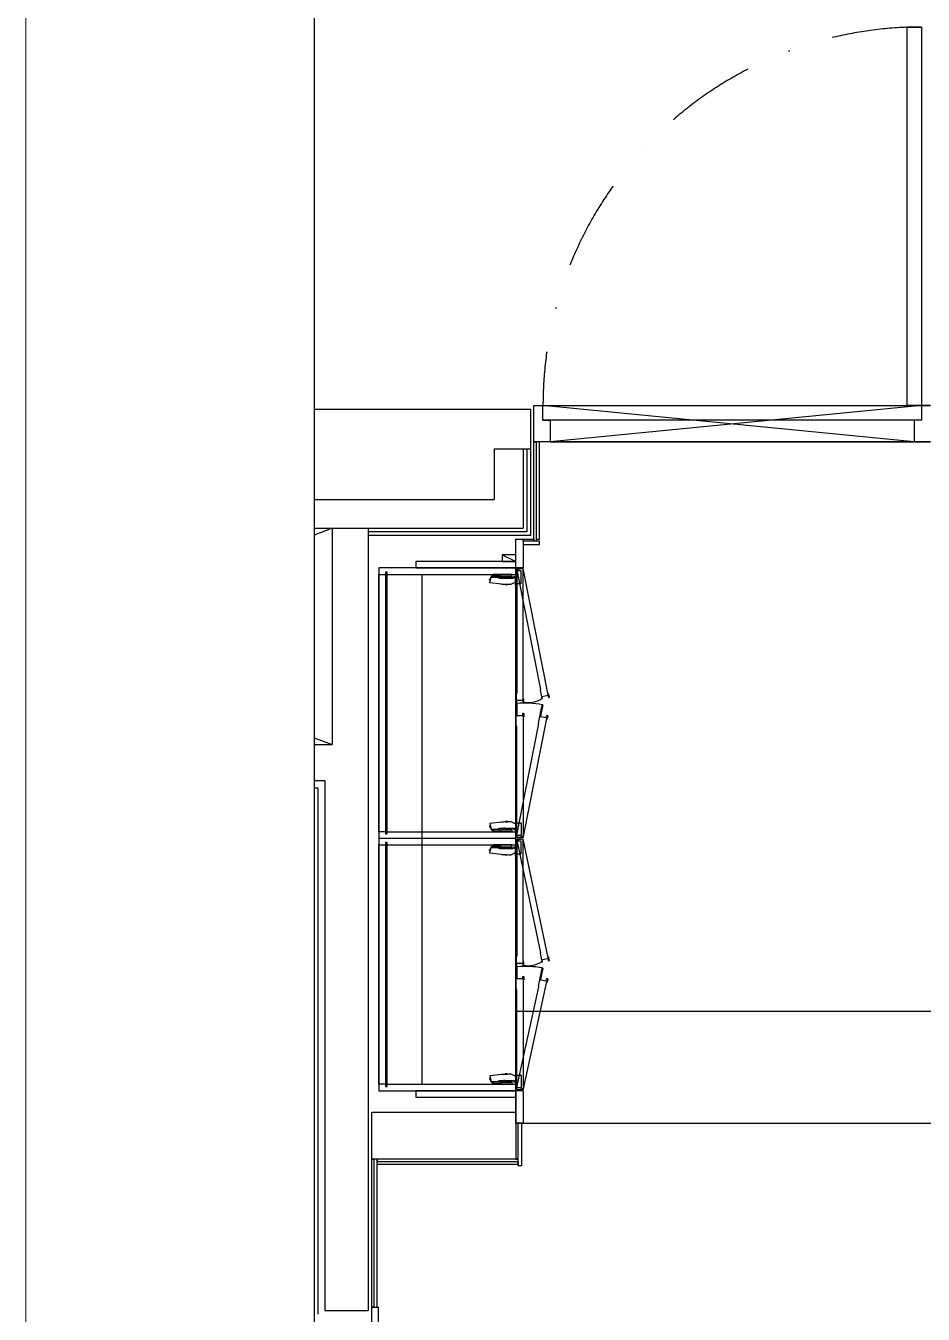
# Model space of a CAD drawing. Header units: millimetres. Extents: x -33000 to 294000, y 0 to 42408.
# Drawn here: x 6215 to 8705, y 2719 to 6293 of the extents above; entities that cross this region are included whole.
import ezdxf

# ---------------------------------------------------------------- set-up
doc = ezdxf.new("R2010")
doc.units = ezdxf.units.MM
doc.header["$LTSCALE"] = 50
doc.linetypes.add('DASHDOTX2', pattern=[2, 1, -0.5, 0, -0.5])
doc.layers.add('arch', color=8, linetype='Continuous')

msp = doc.modelspace()

# ---------------------------------------------------------------- linework, layer by layer
at = {"layer": 'arch', "linetype": 'ByBlock', "lineweight": 5}
msp.add_line((6215, 9619.2), (6215, 909.2), dxfattribs=at)
at = {"layer": 'arch', "ltscale": 25}
msp.add_line((7015, 8019.2), (7015, 1509.2), dxfattribs=at)
at = {"layer": 'arch', "linetype": 'Continuous', "ltscale": 4}
for p, q in [((8660, 6289.2), (8700, 6289.2)), ((8660, 5239.2), (8660, 6289.2)), ((8700, 6289.2), (8700, 5239.2)), ((7625, 5239.2), (7650, 5239.2)), ((7625, 5139.2), (7625, 5239.2)), ((7625, 5239.2), (8725, 5239.2)), ((7650, 5199.2), (7650, 5239.2)), ((8700, 5239.2), (8660, 5239.2)), ((8725, 5239.2), (8700, 5239.2)), ((8700, 5239.2), (8700, 5199.2)), ((7650, 5199.2), (7670, 5199.2)), ((8700, 5199.2), (7650, 5199.2)), ((7670, 5199.2), (7670, 5139.2)), ((8700, 5199.2), (8680, 5199.2)), ((8680, 5199.2), (8680, 5139.2)), ((7670, 5139.2), (7625, 5139.2)), ((8725, 5139.2), (7625, 5139.2)), ((8680, 5139.2), (8725, 5139.2))]:
    msp.add_line(p, q, dxfattribs=at)
at = {"layer": 'arch'}
for p, q in [((7015, 5229.2), (7615, 5229.2)), ((7615, 5229.2), (7615, 5119.2)), ((7650, 5239.2), (8700, 5239.2)), ((8680, 5139.2), (7650, 5239.2)), ((8700, 5239.2), (7670, 5139.2)), ((7515, 5119.2), (7615, 5119.2)), ((7515, 5119.2), (7515, 4979.2)), ((7595, 5119.2), (7595, 4899.2)), ((7605, 5119.2), (7605, 4889.2)), ((7615, 5119.2), (7615, 4879.2)), ((7625, 5139.2), (7631, 5139.2)), ((7625, 4863.2), (7625, 5139.2)), ((7631, 5139.2), (7631, 4863.2)), ((7640, 5139.2), (7631, 5139.2)), ((7631, 5139.2), (7631, 4869.2)), ((7640, 4869.2), (7640, 5139.2)), ((7670, 5139.2), (8680, 5139.2)), ((7015, 4979.2), (7515, 4979.2)), ((7015, 4899.2), (7595, 4899.2)), ((7065, 4899.2), (7015, 4880.3)), ((7605, 4889.2), (7165, 4889.2)), ((7615, 4879.2), (7165, 4879.2)), ((7575, 4789.2), (7575, 4869.2)), ((7575, 4869.2), (7595, 4869.2)), ((7595, 4863.2), (7595, 4869.2)), ((7595, 4869.2), (7625, 4869.2)), ((7595, 4869.2), (7595, 4789.2)), ((7625, 4863.2), (7595, 4863.2)), ((7595, 4863.2), (7595, 4854.2)), ((7640, 4863.2), (7595, 4863.2)), ((7625, 4869.2), (7625, 4863.2)), ((7631, 4863.2), (7625, 4863.2)), ((7631, 4869.2), (7640, 4869.2)), ((7640, 4854.2), (7640, 4863.2)), ((7537, 4825.2), (7537, 4807.2)), ((7575, 4825.2), (7537, 4825.2)), ((7537, 4825.2), (7575, 4807.2)), ((7575, 4807.2), (7575, 4825.2)), ((7595, 4854.2), (7640, 4854.2)), ((7195, 4789.2), (7195, 4771.2)), ((7575, 4789.2), (7195, 4789.2)), ((7195, 4789.2), (7195, 4039.2)), ((7575, 4807.2), (7297, 4807.2)), ((7297, 4807.2), (7297, 4789.2)), ((7297, 4789.2), (7575, 4789.2)), ((7537, 4807.2), (7575, 4807.2)), ((7575, 4789.2), (7575, 4807.2)), ((7595, 4789.2), (7575, 4789.2)), ((7575, 4039.2), (7575, 4789.2)), ((7195, 4771.2), (7213.5, 4771.2)), ((7195, 4057.2), (7195, 4771.2)), ((7213.5, 4777.2), (7213.5, 4051.2)), ((7218, 4777.2), (7213.5, 4777.2)), ((7218, 4051.2), (7218, 4777.2)), ((7218, 4771.2), (7575, 4771.2)), ((7315, 3357.2), (7315, 4771.2)), ((7595, 4787.2), (7577, 4787.2)), ((7577, 4787.2), (7577, 4442)), ((7595, 4787.2), (7577.4, 4783.6)), ((7577.4, 4783.6), (7643.2, 4451.5)), ((7595, 4424), (7595, 4787.2)), ((7664.4, 4437.5), (7595, 4787.2)), ((7575.5, 4441), (7575.5, 4417.5)), ((7577, 4442), (7576.5, 4442)), ((7641.9, 4450.2), (7646.7, 4427.2)), ((7643.2, 4451.5), (7642.7, 4451.4)), ((7648.6, 4427.6), (7647.7, 4432)), ((7648.1, 4432.6), (7663.8, 4435.8)), ((7663.8, 4435.8), (7664.9, 4430.4)), ((7665.4, 4437.7), (7664.4, 4437.5)), ((7665.2, 4438.7), (7665.4, 4437.7)), ((7667.8, 4431), (7666.2, 4438.9)), ((7575.5, 4351), (7575.5, 4412.5)), ((7576, 4417), (7577, 4417)), ((7576, 4413), (7577, 4413)), ((7577.5, 4417.5), (7577.5, 4422)), ((7577.5, 4412.5), (7577.5, 4380.5)), ((7578, 4422.5), (7594, 4422.5)), ((7594, 4422.5), (7594, 4417)), ((7594.5, 4416.5), (7596.5, 4416.5)), ((7596, 4424), (7595, 4424)), ((7596, 4425), (7596, 4424)), ((7597, 4417), (7597, 4425)), ((7637.2, 4358.8), (7647.3, 4409.3)), ((7649.3, 4408.9), (7643, 4377.5)), ((7647.2, 4426.8), (7648.2, 4427)), ((7647.9, 4409.7), (7648.9, 4409.5)), ((7665.5, 4430), (7667.4, 4430.4)), ((7578, 4380), (7594, 4380)), ((7594, 4380), (7594, 4385.5)), ((7594.5, 4386), (7596.5, 4386)), ((7596, 4378), (7595, 4378)), ((7595, 4378), (7595, 4041.2)), ((7659.7, 4371.6), (7595, 4044.2)), ((7596, 4377), (7596, 4378)), ((7597, 4385.5), (7597, 4377)), ((7643.4, 4376.9), (7659.1, 4373.8)), ((7659.1, 4373.8), (7660.2, 4379.2)), ((7660.7, 4371.4), (7659.7, 4371.6)), ((7660.5, 4370.5), (7660.7, 4371.4)), ((7660.8, 4379.6), (7662.7, 4379.2)), ((7663.1, 4378.6), (7661.4, 4370.3)), ((7577, 4350), (7576.5, 4350)), ((7577, 4041.2), (7577, 4350)), ((7577.4, 4047.7), (7638.5, 4357.5)), ((7638.5, 4357.5), (7638, 4357.6)), ((7015, 4318.1), (7065, 4299.2)), ((7015, 4179.2), (7025, 4179.2)), ((7025, 4179.2), (7025, 2719.2)), ((7213.5, 4057.2), (7195, 4057.2)), ((7195, 4057.2), (7195, 4021.2)), ((7195, 4057.2), (7195, 4021.2)), ((7195, 4039.2), (7195, 3339.2)), ((7195, 4039.2), (7575, 4039.2)), ((7195, 4039.2), (7575, 4039.2)), ((7213.5, 4051.2), (7218, 4051.2)), ((7218, 4057.2), (7575, 4057.2)), ((7575, 3339.2), (7575, 4039.2)), ((7595, 4041.2), (7577, 4041.2)), ((7595, 4044.2), (7577.4, 4047.7)), ((7195, 3357.2), (7195, 4021.2)), ((7195, 4021.2), (7213.5, 4021.2)), ((7213.5, 4027.2), (7213.5, 3351.2)), ((7218, 4027.2), (7213.5, 4027.2)), ((7218, 3351.2), (7218, 4027.2)), ((7218, 4021.2), (7575, 4021.2)), ((7595, 4037.2), (7577, 4037.2)), ((7577, 4037.2), (7577, 3712.1)), ((7595, 4037.2), (7577.4, 4033.6)), ((7577.4, 4033.6), (7643.2, 3721.5)), ((7595, 3694.1), (7595, 4037.2)), ((7664.4, 3707.5), (7595, 4037.2)), ((7641.9, 3720.2), (7646.6, 3697.2)), ((7643.2, 3721.5), (7642.7, 3721.4)), ((7575.5, 3711.1), (7575.5, 3687.6)), ((7575.5, 3621.1), (7575.5, 3682.6)), ((7576, 3687.1), (7577, 3687.1)), ((7576, 3683.1), (7577, 3683.1)), ((7577, 3712.1), (7576.5, 3712.1)), ((7577.5, 3687.6), (7577.5, 3692.1)), ((7577.5, 3682.6), (7577.5, 3650.6)), ((7578, 3692.6), (7594, 3692.6)), ((7594, 3692.6), (7594, 3687.1)), ((7594.5, 3686.6), (7596.5, 3686.6)), ((7596, 3694.1), (7595, 3694.1)), ((7596, 3695.1), (7596, 3694.1)), ((7597, 3687.1), (7597, 3695.1)), ((7647.2, 3696.8), (7648.2, 3697)), ((7648.6, 3697.6), (7647.7, 3702)), ((7648.1, 3702.6), (7663.7, 3705.8)), ((7663.7, 3705.8), (7664.8, 3700.4)), ((7665.4, 3707.7), (7664.4, 3707.5)), ((7665.2, 3708.7), (7665.4, 3707.7)), ((7665.4, 3700.1), (7667.4, 3700.5)), ((7667.8, 3701.1), (7666.2, 3708.9)), ((7578, 3650.1), (7594, 3650.1)), ((7594, 3650.1), (7594, 3655.6)), ((7594.5, 3656.1), (7596.5, 3656.1)), ((7596, 3648.1), (7595, 3648.1)), ((7595, 3648.1), (7595, 3341.2)), ((7596, 3647.1), (7596, 3648.1)), ((7597, 3655.6), (7597, 3647.1)), ((7637.2, 3628.8), (7647.3, 3679.3)), ((7649.2, 3678.9), (7643, 3647.5)), ((7643.4, 3647), (7659.1, 3643.8)), ((7647.9, 3679.7), (7648.9, 3679.5)), ((7659.1, 3643.8), (7660.1, 3649.2)), ((7660.7, 3649.6), (7662.7, 3649.2)), ((7663.1, 3648.6), (7661.4, 3640.3)), ((7577, 3620.1), (7576.5, 3620.1)), ((7577, 3341.2), (7577, 3620.1)), ((7577.3, 3347.7), (7638.5, 3627.5)), ((7659.6, 3641.7), (7595, 3344.2)), ((7638.5, 3627.5), (7638, 3627.6)), ((7660.6, 3641.5), (7659.6, 3641.7)), ((7660.4, 3640.5), (7660.6, 3641.5)), ((7575, 3559.2), (7575, 3249.2)), ((8775, 3559.2), (7575, 3559.2)), ((7213.5, 3357.2), (7195, 3357.2)), ((7195, 3357.2), (7195, 3339.2)), ((7195, 3339.2), (7575, 3339.2)), ((7213.5, 3351.2), (7218, 3351.2)), ((7218, 3357.2), (7575, 3357.2)), ((7595, 3339.2), (7297, 3339.2)), ((7297, 3339.2), (7297, 3321.2)), ((7575, 3249.2), (7575, 3339.2)), ((7575, 3321.2), (7575, 3339.2)), ((7595, 3341.2), (7577, 3341.2)), ((7595, 3344.2), (7577.3, 3347.7)), ((7595, 3339.2), (7595, 3249.2)), ((7297, 3321.2), (7575, 3321.2)), ((7575, 3249.2), (7575, 3299.2)), ((7175, 3279.2), (7575, 3279.2)), ((7175, 3149.2), (7175, 3279.2)), ((7575, 3279.2), (7575, 3149.2)), ((7581, 3249.2), (7575, 3249.2)), ((7575, 3249.2), (7575, 3149.2)), ((7575, 3249.2), (8775, 3249.2)), ((7595, 3249.2), (7575, 3249.2)), ((7581, 3149.2), (7581, 3249.2)), ((7581, 3249.2), (7590, 3249.2)), ((7581, 3131.2), (7581, 3249.2)), ((7590, 3249.2), (7590, 3131.2)), ((7175, 3149.2), (7181, 3149.2)), ((7175, 2739.2), (7175, 3149.2)), ((7575, 3149.2), (7175, 3149.2)), ((7190, 3149.2), (7181, 3149.2)), ((7181, 3149.2), (7181, 2739.2)), ((7190, 3149.2), (7190, 3143.2)), ((7581, 3149.2), (7190, 3149.2)), ((7190, 2739.2), (7190, 3149.2)), ((7575, 3149.2), (7581, 3149.2)), ((7581, 3143.2), (7581, 3149.2)), ((7190, 3134.2), (7190, 3143.2)), ((7190, 3143.2), (7581, 3143.2)), ((7581, 3134.2), (7190, 3134.2)), ((7581, 3143.2), (7581, 3134.2)), ((7590, 3131.2), (7581, 3131.2)), ((7181, 2739.2), (7175, 2739.2)), ((7181, 2739.2), (7190, 2739.2))]:
    msp.add_line(p, q, dxfattribs=at)
at = {"layer": 'arch', "ltscale": 2}
for p, q in [((7065, 4899.2), (7065, 4299.2)), ((7165, 4899.2), (7165, 2729.2)), ((7015, 4299.2), (7065, 4299.2)), ((7015, 4199.2), (7045, 4199.2)), ((7045, 4199.2), (7045, 2729.2)), ((7045, 2729.2), (7165, 2729.2))]:
    msp.add_line(p, q, dxfattribs=at)
at = {"layer": 'arch', "linetype": 'Continuous', "ltscale": 50}
for p, q in [((7501.6, 4755.8), (7501.6, 4757.1)), ((7501.6, 4757.1), (7502.4, 4757.1)), ((7503, 4747.8), (7506.6, 4763.8)), ((7503.8, 4758.1), (7505.2, 4763.1)), ((7506.6, 4763.8), (7524, 4763.8)), ((7529, 4764.7), (7509.8, 4764.7)), ((7564, 4771.2), (7511.6, 4771.2)), ((7511.6, 4771.2), (7511.6, 4768.2)), ((7511.6, 4768.2), (7530.5, 4768.2)), ((7512.1, 4764.7), (7512.1, 4768.2)), ((7524, 4763.8), (7529, 4761.1)), ((7532.6, 4762.4), (7529, 4764.7)), ((7529, 4761.1), (7566.9, 4761.1)), ((7530.5, 4768.2), (7534.1, 4765.9)), ((7536, 4762.4), (7532.6, 4762.4)), ((7534.1, 4765.9), (7564, 4765.9)), ((7540.3, 4763), (7536, 4763)), ((7536, 4763), (7536, 4762.4)), ((7540.3, 4761.3), (7540.3, 4763)), ((7543.8, 4761.3), (7540.3, 4761.3)), ((7552.6, 4762.5), (7543.8, 4762.5)), ((7543.8, 4762.5), (7543.8, 4761.3)), ((7552.8, 4762.8), (7552.6, 4762.5)), ((7564, 4762.8), (7552.8, 4762.8)), ((7563, 4762.8), (7563, 4761.1)), ((7564, 4765.9), (7564, 4771.2)), ((7564, 4765.9), (7564, 4762.8)), ((7569.9, 4765.1), (7573.3, 4765.1)), ((7573.7, 4741.8), (7573.7, 4763.4)), ((7574.3, 4764), (7577, 4764)), ((7588.6, 4781.2), (7577, 4781.2)), ((7577, 4781.2), (7577, 4746.2)), ((7577, 4764), (7577, 4741.2)), ((7589.8, 4747.4), (7589.8, 4780)), ((7535.1, 4744.3), (7503, 4747.8)), ((7545, 4743.2), (7545, 4744)), ((7545, 4743.4), (7547.9, 4743.4)), ((7545.8, 4742.4), (7545, 4743.2)), ((7547.9, 4742.4), (7545.8, 4742.4)), ((7547.9, 4743.9), (7547.9, 4742.4)), ((7549.2, 4742.4), (7549.2, 4743.9)), ((7549.2, 4743.4), (7552, 4743.4)), ((7551.2, 4742.4), (7549.2, 4742.4)), ((7552, 4743.2), (7551.2, 4742.4)), ((7552, 4743.8), (7552, 4743.2)), ((7571.3, 4748), (7562.1, 4743.7)), ((7573.7, 4748), (7571.3, 4748)), ((7577, 4741.2), (7574.3, 4741.2)), ((7577, 4746.2), (7588.6, 4746.2)), ((7535.1, 4084.1), (7503, 4080.6)), ((7503, 4080.6), (7506.6, 4064.6)), ((7545.8, 4086), (7545, 4085.2)), ((7545, 4085.2), (7545, 4084.4)), ((7545, 4085), (7547.9, 4085)), ((7547.9, 4086), (7545.8, 4086)), ((7547.9, 4084.5), (7547.9, 4086)), ((7551.2, 4086), (7549.2, 4086)), ((7549.2, 4086), (7549.2, 4084.5)), ((7549.2, 4085), (7552, 4085)), ((7552, 4085.2), (7551.2, 4086)), ((7552, 4084.6), (7552, 4085.2)), ((7571.3, 4080.4), (7562.1, 4084.7)), ((7573.7, 4080.4), (7571.3, 4080.4)), ((7573.7, 4086.6), (7573.7, 4065)), ((7577, 4087.2), (7574.3, 4087.2)), ((7577, 4064.4), (7577, 4087.2)), ((7577, 4082.2), (7588.6, 4082.2)), ((7577, 4047.2), (7577, 4082.2)), ((7589.8, 4081), (7589.8, 4048.4)), ((7501.6, 4072.6), (7501.6, 4071.3)), ((7501.6, 4071.3), (7502.4, 4071.3)), ((7503.8, 4070.2), (7505.3, 4065.3)), ((7506.6, 4064.6), (7524, 4064.6)), ((7529, 4063.7), (7509.8, 4063.7)), ((7511.6, 4057.2), (7511.6, 4060.2)), ((7511.6, 4060.2), (7530.5, 4060.2)), ((7564, 4057.2), (7511.6, 4057.2)), ((7512.1, 4063.7), (7512.1, 4060.2)), ((7524, 4064.6), (7529, 4067.3)), ((7529, 4067.3), (7566.9, 4067.3)), ((7532.6, 4066), (7529, 4063.7)), ((7530.5, 4060.2), (7534.1, 4062.5)), ((7536, 4066), (7532.6, 4066)), ((7534.1, 4062.5), (7564, 4062.5)), ((7536, 4065.4), (7536, 4066)), ((7540.3, 4065.4), (7536, 4065.4)), ((7543.8, 4067.1), (7540.3, 4067.1)), ((7540.3, 4067.1), (7540.3, 4065.4)), ((7543.8, 4065.9), (7543.8, 4067.1)), ((7552.6, 4065.9), (7543.8, 4065.9)), ((7552.8, 4065.6), (7552.6, 4065.9)), ((7564, 4065.6), (7552.8, 4065.6)), ((7563, 4065.6), (7563, 4067.3)), ((7564, 4062.5), (7564, 4065.6)), ((7564, 4062.5), (7564, 4057.2)), ((7569.9, 4063.3), (7573.3, 4063.3)), ((7574.3, 4064.4), (7577, 4064.4)), ((7588.6, 4047.2), (7577, 4047.2)), ((7501.6, 4005.8), (7501.6, 4007.1)), ((7501.6, 4007.1), (7502.3, 4007.1)), ((7503, 3997.8), (7506.6, 4013.8)), ((7503.8, 4008.2), (7505.2, 4013.1)), ((7506.6, 4013.8), (7523.9, 4013.8)), ((7528.9, 4014.7), (7509.7, 4014.7)), ((7564, 4021.2), (7511.6, 4021.2)), ((7511.6, 4021.2), (7511.6, 4018.2)), ((7511.6, 4018.2), (7530.5, 4018.2)), ((7512.1, 4014.7), (7512.1, 4018.2)), ((7523.9, 4013.8), (7528.9, 4011.1)), ((7532.5, 4012.4), (7528.9, 4014.7)), ((7528.9, 4011.1), (7566.8, 4011.1)), ((7530.5, 4018.2), (7534.1, 4015.9)), ((7535.9, 4012.4), (7532.5, 4012.4)), ((7534.1, 4015.9), (7564, 4015.9)), ((7540.3, 4013), (7535.9, 4013)), ((7535.9, 4013), (7535.9, 4012.4)), ((7540.3, 4011.3), (7540.3, 4013)), ((7543.8, 4011.3), (7540.3, 4011.3)), ((7552.6, 4012.5), (7543.8, 4012.5)), ((7543.8, 4012.5), (7543.8, 4011.3)), ((7552.8, 4012.8), (7552.6, 4012.5)), ((7564, 4012.8), (7552.8, 4012.8)), ((7563, 4012.8), (7563, 4011.1)), ((7564, 4015.9), (7564, 4021.2)), ((7564, 4015.9), (7564, 4012.8)), ((7569.8, 4015.1), (7573.2, 4015.1)), ((7573.7, 3991.8), (7573.7, 4013.4)), ((7574.3, 4014), (7577, 4014)), ((7588.6, 4031.2), (7577, 4031.2)), ((7577, 4031.2), (7577, 3996.2)), ((7577, 4014), (7577, 3991.2)), ((7589.8, 3997.4), (7589.8, 4030)), ((7535, 3994.3), (7503, 3997.8)), ((7545, 3993.2), (7545, 3994)), ((7545, 3993.4), (7547.8, 3993.4)), ((7545.8, 3992.4), (7545, 3993.2)), ((7547.8, 3992.4), (7545.8, 3992.4)), ((7547.8, 3993.9), (7547.8, 3992.4)), ((7549.1, 3992.4), (7549.1, 3993.9)), ((7549.1, 3993.4), (7552, 3993.4)), ((7551.2, 3992.4), (7549.1, 3992.4)), ((7552, 3993.2), (7551.2, 3992.4)), ((7552, 3993.8), (7552, 3993.2)), ((7571.3, 3998), (7562, 3993.7)), ((7573.7, 3998), (7571.3, 3998)), ((7577, 3991.2), (7574.3, 3991.2)), ((7577, 3996.2), (7588.6, 3996.2)), ((7501.6, 3372.6), (7501.6, 3371.3)), ((7501.6, 3371.3), (7502.3, 3371.3)), ((7535.1, 3384.1), (7503, 3380.6)), ((7503, 3380.6), (7506.6, 3364.6)), ((7503.8, 3370.3), (7505.2, 3365.3)), ((7506.6, 3364.6), (7524, 3364.6)), ((7529, 3363.7), (7509.8, 3363.7)), ((7511.6, 3357.2), (7511.6, 3360.2)), ((7511.6, 3360.2), (7530.5, 3360.2)), ((7512.1, 3363.7), (7512.1, 3360.2)), ((7524, 3364.6), (7529, 3367.3)), ((7529, 3367.3), (7566.9, 3367.3)), ((7532.6, 3366), (7529, 3363.7)), ((7530.5, 3360.2), (7534.1, 3362.5)), ((7536, 3366), (7532.6, 3366)), ((7534.1, 3362.5), (7564, 3362.5)), ((7536, 3365.4), (7536, 3366)), ((7540.3, 3365.4), (7536, 3365.4)), ((7543.8, 3367.1), (7540.3, 3367.1)), ((7540.3, 3367.1), (7540.3, 3365.4)), ((7543.8, 3365.9), (7543.8, 3367.1)), ((7552.6, 3365.9), (7543.8, 3365.9)), ((7545.8, 3386), (7545, 3385.2)), ((7545, 3385.2), (7545, 3384.4)), ((7545, 3385), (7547.9, 3385)), ((7547.9, 3386), (7545.8, 3386)), ((7547.9, 3384.5), (7547.9, 3386)), ((7551.2, 3386), (7549.2, 3386)), ((7549.2, 3386), (7549.2, 3384.5)), ((7549.2, 3385), (7552, 3385)), ((7552, 3385.2), (7551.2, 3386)), ((7552, 3384.6), (7552, 3385.2)), ((7552.8, 3365.6), (7552.6, 3365.9)), ((7564, 3365.6), (7552.8, 3365.6)), ((7571.3, 3380.4), (7562.1, 3384.7)), ((7563, 3365.6), (7563, 3367.3)), ((7564, 3362.5), (7564, 3365.6)), ((7564, 3362.5), (7564, 3357.2)), ((7569.9, 3363.3), (7573.3, 3363.3)), ((7573.7, 3380.4), (7571.3, 3380.4)), ((7573.7, 3386.6), (7573.7, 3365)), ((7577, 3387.2), (7574.3, 3387.2)), ((7574.3, 3364.4), (7577, 3364.4)), ((7577, 3364.4), (7577, 3387.2)), ((7577, 3382.2), (7588.6, 3382.2)), ((7577, 3347.2), (7577, 3382.2)), ((7589.8, 3381), (7589.8, 3348.4)), ((7564, 3357.2), (7511.6, 3357.2)), ((7588.6, 3347.2), (7577, 3347.2))]:
    msp.add_line(p, q, dxfattribs=at)
at = {"layer": 'arch', "linetype": 'Continuous', "ltscale": 4}
msp.add_lwpolyline([(7193, 2739.2), (7193, 2679.2), (7175, 2679.2), (7175, 2739.2)], close=True, dxfattribs=at)
at = {"layer": 'arch', "linetype": 'Continuous', "ltscale": 50}
for centre, radius in [((7571.1, 4762.4, 0), 1.4), ((7571.1, 4762.4, 0), 0.9), ((7571.1, 4066, 0), 1.4), ((7571.1, 4066, 0), 0.9), ((7571, 4012.4, 0), 1.4), ((7571, 4012.4, 0), 0.9), ((7571.1, 3366, 0), 1.4), ((7571.1, 3366, 0), 0.9)]:
    msp.add_circle(centre, radius, dxfattribs=at)
at = {"layer": 'arch', "linetype": 'DASHDOTX2', "ltscale": 5}
msp.add_arc((8700, 5239.2), 1050, 90, 180, dxfattribs=at)
at = {"layer": 'arch', "linetype": 'Continuous', "ltscale": 50}
for centre, radius, start, end in [((7504.5, 4758.5), 3.98, 223.1398, 270), ((7502.4, 4758.6), 1.5, 270, 343.7169), ((7506.2, 4762.8), 1, 154.67, 163.7169), ((7511.9, 4760.1), 7.31, 119.7656, 154.67), ((7509.8, 4763.2), 3.6, 82.043, 115.2165), ((7509.8, 4763.2), 1.42, 90, 156.357), ((7510.2, 4765.8), 1, 62.5291, 82.043), ((7509.6, 4764.7), 2.26, 0, 62.5291), ((7566.3, 4763.1), 2.08, 286.2602, 0), ((7570.5, 4763.1), 2.08, 106.2602, 180), ((7573.3, 4764), 1.05, 360, 90), ((7574.3, 4763.4), 0.6, 90, 180), ((7588.6, 4780), 1.2, 0, 90), ((7565.4, 5502.6), 758.9, 267.7074, 269.7466), ((7574.3, 4741.8), 0.6, 180, 270), ((7588.6, 4747.4), 1.2, 270, 360), ((7504.5, 4069.9), 3.98, 90, 136.8602), ((7565.4, 3325.8), 758.9, 90.2534, 92.2926), ((7574.3, 4086.6), 0.6, 90, 180), ((7588.6, 4081), 1.2, 0, 90), ((7502.4, 4069.8), 1.5, 16.2831, 90), ((7506.2, 4065.6), 1, 196.2831, 205.33), ((7511.9, 4068.3), 7.31, 205.33, 240.2344), ((7509.8, 4065.2), 3.6, 244.7835, 277.957), ((7509.8, 4065.1), 1.42, 203.643, 270), ((7510.2, 4062.6), 1, 277.957, 297.4709), ((7509.6, 4063.7), 2.26, 297.4709, 360), ((7566.3, 4065.3), 2.08, 0, 73.7398), ((7570.5, 4065.3), 2.08, 180, 253.7398), ((7573.3, 4064.4), 1.05, 270, 0), ((7574.3, 4065), 0.6, 180, 270), ((7588.6, 4048.4), 1.2, 270, 360), ((7504.5, 4008.5), 3.98, 223.1398, 270), ((7502.3, 4008.6), 1.5, 270, 343.7169), ((7506.2, 4012.8), 1, 154.67, 163.7169), ((7511.9, 4010.1), 7.31, 119.7656, 154.67), ((7509.8, 4013.2), 3.6, 82.043, 115.2165), ((7509.7, 4013.3), 1.42, 90, 156.357), ((7510.1, 4015.8), 1, 62.5291, 82.043), ((7509.6, 4014.7), 2.26, 0, 62.5291), ((7566.3, 4013.1), 2.08, 286.2602, 0), ((7570.4, 4013.1), 2.08, 106.2602, 180), ((7573.2, 4014), 1.05, 360, 90), ((7574.3, 4013.4), 0.6, 90, 180), ((7588.6, 4030), 1.2, 0, 90), ((7565.4, 4752.6), 758.9, 267.7074, 269.7466), ((7574.3, 3991.8), 0.6, 180, 270), ((7588.6, 3997.4), 1.2, 270, 360), ((7504.5, 3369.9), 3.98, 90, 136.8602), ((7502.3, 3369.8), 1.5, 16.2831, 90), ((7506.2, 3365.6), 1, 196.2831, 205.33), ((7511.9, 3368.3), 7.31, 205.33, 240.2344), ((7509.8, 3365.2), 3.6, 244.7835, 277.957), ((7509.8, 3365.2), 1.42, 203.643, 270), ((7510.2, 3362.6), 1, 277.957, 297.4709), ((7509.6, 3363.7), 2.26, 297.4709, 360), ((7565.4, 2625.8), 758.9, 90.2534, 92.2926), ((7566.3, 3365.3), 2.08, 0, 73.7398), ((7570.4, 3365.3), 2.08, 180, 253.7398), ((7573.3, 3364.4), 1.05, 270, 0), ((7574.3, 3386.6), 0.6, 90, 180), ((7574.3, 3365), 0.6, 180, 270), ((7588.6, 3381), 1.2, 0, 90), ((7588.6, 3348.4), 1.2, 270, 360)]:
    msp.add_arc(centre, radius, start, end, dxfattribs=at)
at = {"layer": 'arch'}
for centre, radius, start, end in [((7576.5, 4441), 1, 90, 180), ((7642.9, 4450.4), 1, 101.6408, 191.6408), ((7648.2, 4432.1), 0.5, 101.6408, 191.6408), ((7665.7, 4438.8), 0.5, 11.6408, 191.6408), ((7576, 4417.5), 0.5, 180, 270), ((7576, 4412.5), 0.5, 90, 180), ((7577, 4417.5), 0.5, 270, 0), ((7599.7, 4141.1), 272.9, 79.8247, 94.7623), ((7577, 4412.5), 0.5, 0, 90), ((7578, 4422), 0.5, 90, 180), ((7594.5, 4417), 0.5, 180, 270), ((7596.5, 4425), 0.5, 0, 180), ((7596.5, 4417), 0.5, 270, 360), ((7608.7, 4486.6), 70.9, 260.4457, 302.5834), ((7647.1, 4427.3), 0.5, 191.6408, 281.6408), ((7647.8, 4409.2), 0.5, 78.7026, 168.7026), ((7648.1, 4427.5), 0.5, 281.6408, 11.6408), ((7648.8, 4409), 0.5, 348.7026, 78.7026), ((7665.4, 4430.5), 0.5, 191.6408, 281.6408), ((7667.3, 4430.9), 0.5, 281.6408, 11.6408), ((7578, 4380.5), 0.5, 180, 270), ((7594.5, 4385.5), 0.5, 90, 180), ((7596.5, 4377), 0.5, 180, 0), ((7596.5, 4385.5), 0.5, 0, 90), ((7643.5, 4377.4), 0.5, 168.7026, 258.7026), ((7660.7, 4379.1), 0.5, 78.7026, 168.7026), ((7661, 4370.4), 0.5, 168.7026, 348.7026), ((7662.6, 4378.7), 0.5, 348.7026, 78.7026), ((7576.5, 4351), 1, 180, 270), ((7638.2, 4358.6), 1, 168.7026, 258.7026), ((7642.9, 3720.4), 1, 101.6408, 191.6408), ((7576.5, 3711.1), 1, 90, 180), ((7576, 3687.6), 0.5, 180, 270), ((7576, 3682.6), 0.5, 90, 180), ((7577, 3687.6), 0.5, 270, 0), ((7599.7, 3411.1), 272.9, 79.8247, 94.7623), ((7577, 3682.6), 0.5, 0, 90), ((7578, 3692.1), 0.5, 90, 180), ((7594.5, 3687.1), 0.5, 180, 270), ((7596.5, 3695.1), 0.5, 0, 180), ((7596.5, 3687.1), 0.5, 270, 360), ((7608.6, 3756.7), 70.9, 260.4457, 302.5834), ((7647.1, 3697.3), 0.5, 191.6408, 281.6408), ((7648.2, 3702.1), 0.5, 101.6408, 191.6408), ((7648.1, 3697.5), 0.5, 281.6408, 11.6408), ((7665.3, 3700.5), 0.5, 191.6408, 281.6408), ((7665.7, 3708.8), 0.5, 11.6408, 191.6408), ((7667.3, 3701), 0.5, 281.6408, 11.6408), ((7578, 3650.6), 0.5, 180, 270), ((7594.5, 3655.6), 0.5, 90, 180), ((7596.5, 3647.1), 0.5, 180, 0), ((7596.5, 3655.6), 0.5, 0, 90), ((7643.5, 3647.4), 0.5, 168.7026, 258.7026), ((7647.8, 3679.2), 0.5, 78.7026, 168.7026), ((7648.8, 3679), 0.5, 348.7026, 78.7026), ((7660.6, 3649.1), 0.5, 78.7026, 168.7026), ((7662.6, 3648.7), 0.5, 348.7026, 78.7026), ((7576.5, 3621.1), 1, 180, 270), ((7638.2, 3628.6), 1, 168.7026, 258.7026), ((7660.9, 3640.4), 0.5, 168.7026, 348.7026)]:
    msp.add_arc(centre, radius, start, end, dxfattribs=at)

doc.saveas('drawing.dxf')
